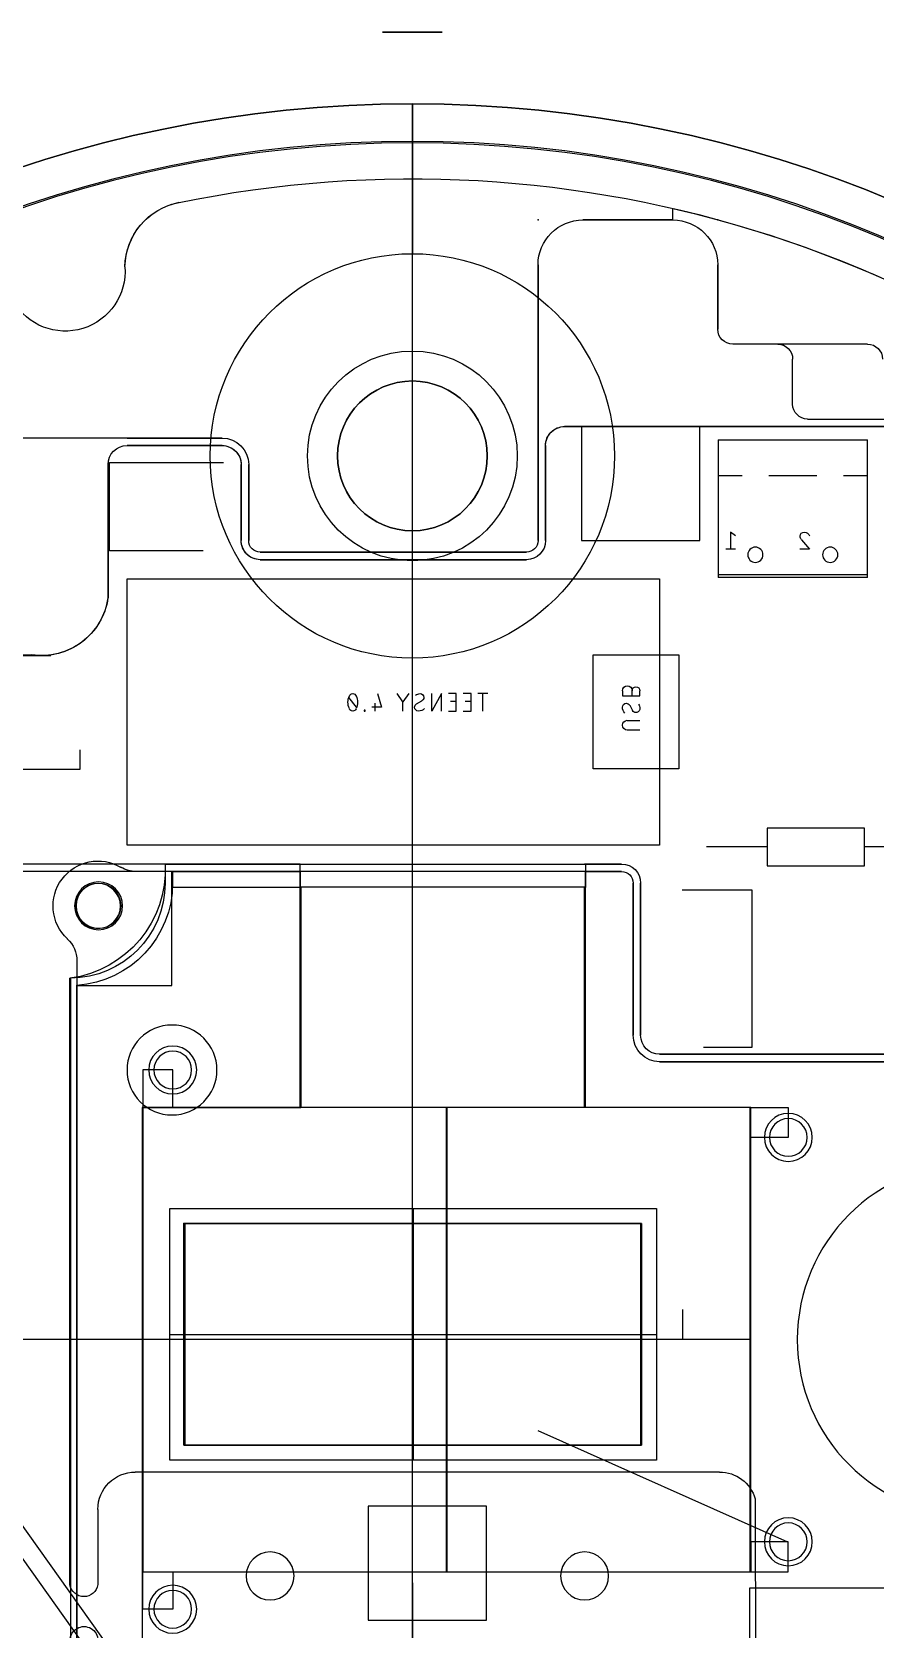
# Model space of a CAD drawing. Header units: centimetres. Extents: x -8.2 to 10.8, y -8.2 to 8.7.
# Drawn here: x -2.54 to 3.09, y -1.93 to 8.73 of the extents above; entities that cross this region are included whole.
import ezdxf

# ---------------------------------------------------------------- set-up
doc = ezdxf.new("R2010")
doc.units = ezdxf.units.CM
doc.header["$MEASUREMENT"] = 0
for name, color, linetype in [('base lampe + boutons v32_base', 7, 'Continuous'), ('base lampe + boutons v32_bouton pcb', 7, 'Continuous'), ('base lampe + boutons v32_boutons', 7, 'Continuous'), ('base lampe + boutons v32_col lampe', 7, 'Continuous'), ('base lampe + boutons v32_encoche headphone', 7, 'Continuous'), ('base lampe + boutons v32_fill weight', 7, 'Continuous'), ('base lampe + boutons v32_logement base', 7, 'Continuous'), ('base lampe + boutons v32_oled', 7, 'Continuous'), ('base lampe + boutons v32_pcb 1.2.3 info', 7, 'Continuous'), ('base lampe + boutons v32_pcb_lampe_pavillon_sonore2.0_tst_socle_contour', 7, 'Continuous'), ('base lampe + boutons v32_pot', 7, 'Continuous'), ('base lampe + boutons v32_Sketch13', 7, 'Continuous'), ('base lampe + boutons v32_trous headphone', 7, 'Continuous'), ('base lampe + boutons v32_trous oled', 7, 'Continuous'), ('base lampe + boutons v32_trous pcb', 7, 'Continuous'), ('base lampe + boutons v32_trous pcb boutons', 7, 'Continuous'), ('couvercle_Sketch1', 7, 'Continuous'), ('couvercle_Sketch2', 7, 'Continuous')]:
    doc.layers.add(name, color=color, linetype=linetype)

# ---------------------------------------------------------------- blocks, each defined once
blk = doc.blocks.new('couvercle')
at = {"layer": 'couvercle_Sketch1', "extrusion": (0, 0, -1)}
for radius in [8.25, 7.99]:
    blk.add_circle((0, 0), radius, dxfattribs=at)
for centre, radius, start, end in [((0, 0), 7.75, 78.3276, 137.5625), ((1.472, 7.154), 0.447, 1.1546, 77.6224), ((2.318, 7.133), 0.4, 175.7569, 329.8939)]:
    blk.add_arc(centre, radius, start, end, dxfattribs=at)
at = {"layer": 'couvercle_Sketch1'}
blk.add_point((0, 0), dxfattribs=at)
at = {"layer": 'couvercle_Sketch2'}
blk.add_point((0, 0), dxfattribs=at)

msp = doc.modelspace()

# ---------------------------------------------------------------- linework, layer by layer
at = {"layer": 'base lampe + boutons v32_base'}
msp.add_circle((0, 0), 8.25, dxfattribs=at)
msp.add_point((0, 0), dxfattribs=at)
at = {"layer": 'base lampe + boutons v32_bouton pcb'}
for p, q in [((-0.75, 3.02, 1.18), (-0.745, 3.02, 1.18)), ((-0.745, 3.02, 1.18), (-0.745, 1.55, 1.18)), ((-2.239, -5.879, 1.18), (-2.24, 2.365, 1.18)), ((0.837, -0.607, 1.18), (2.505, -1.35, 1.18)), ((2.25, -1.66, 1.18), (2.25, -5.8, 1.18))]:
    msp.add_line(p, q, dxfattribs=at)
at = {"layer": 'base lampe + boutons v32_bouton pcb', "extrusion": (0, 0, -1)}
for centre, radius in [((1.605, 1.8, -1.18), 0.3), ((1.6, 1.8, -1.18), 0.126), ((-2.51, 1.35, -1.18), 0.126), ((-2.51, -1.35, -1.18), 0.126), ((1.6, -1.8, -1.18), 0.126)]:
    msp.add_circle(centre, radius, dxfattribs=at)
at = {"layer": 'base lampe + boutons v32_bouton pcb'}
msp.add_point((0, 0, 1.18), dxfattribs=at)
at = {"layer": 'base lampe + boutons v32_boutons'}
for p, q in [((0, -7, 1.6), (0, 5, 1.6)), ((1.155, 3.02, 1.6), (-0.745, 3.02, 1.6)), ((-0.745, 3.02, 1.6), (-0.745, 1.55, 1.6)), ((1.155, 1.55, 1.6), (1.155, 3.02, 1.6)), ((-0.745, 1.55, 1.6), (-1.8, 1.55, 1.6)), ((-1.8, 1.55, 1.6), (-1.8, -1.55, 1.6)), ((2.26, 1.55, 1.6), (1.155, 1.55, 1.6)), ((2.26, -1.55, 1.6), (2.26, 1.55, 1.6)), ((-1.8, -1.55, 1.6), (2.26, -1.55, 1.6)), ((0, -1.625, 1.6), (0, -4.1, 1.6))]:
    msp.add_line(p, q, dxfattribs=at)
at = {"layer": 'base lampe + boutons v32_boutons', "extrusion": (0, 0, -1)}
msp.add_circle((0, 5.9, -1.6), 0.5, dxfattribs=at)
for centre, radius, start, end in [((0, 0, -1.6), 7.75, 78.3276, 137.5625), ((1.472, 7.154, -1.6), 0.447, 1.1546, 77.6224), ((2.318, 7.133, -1.6), 0.4, 175.7569, 329.8939)]:
    msp.add_arc(centre, radius, start, end, dxfattribs=at)
at = {"layer": 'base lampe + boutons v32_boutons'}
for p in [(0, 0, 1.6), (0, 0)]:
    msp.add_point(p, dxfattribs=at)
at = {"layer": 'base lampe + boutons v32_col lampe'}
for p, q in [((0, 8.25, 2.6), (0, 7.25, 2.6)), ((0, 0, 2.6), (0, 8.25, 2.6)), ((-1.62, -0.805, 2.6), (-1.62, 0.875, 2.6)), ((-1.62, 0.875, 2.6), (1.63, 0.875, 2.6)), ((0.005, 0.875, 2.6), (0.005, -0.805, 2.6)), ((1.63, 0.875, 2.6), (1.63, -0.805, 2.6)), ((-1.52, -0.705, 2.6), (-1.52, 0.775, 2.6)), ((-1.52, 0.775, 2.6), (1.53, 0.775, 2.6)), ((0.005, 0.775, 2.6), (0.005, -0.705, 2.6)), ((1.53, 0.775, 2.6), (1.53, -0.705, 2.6)), ((-1.62, 0.035, 2.6), (1.63, 0.035, 2.6)), ((-1.52, 0.035, 2.6), (1.53, 0.035, 2.6)), ((1.53, -0.705, 2.6), (-1.52, -0.705, 2.6)), ((1.63, -0.805, 2.6), (-1.62, -0.805, 2.6))]:
    msp.add_line(p, q, dxfattribs=at)
for centre, radius in [((0, 0, 2.6), 8.25), ((0, 5.9, 2.6), 1.35), ((0, 5.9, 2.6), 0.7), ((0, 5.9, 2.6), 0.5)]:
    msp.add_circle(centre, radius, dxfattribs=at)
msp.add_point((0, 0, 2.6), dxfattribs=at)
at = {"layer": 'base lampe + boutons v32_encoche headphone'}
for p, q in [((-0.2, 8.73, 1.2), (-0.2, 8.73)), ((0.2, 8.73), (-0.2, 8.73)), ((0, 8.73, 1.2), (-0.2, 8.73, 1.2)), ((0.2, 8.73, 1.2), (0.2, 8.73))]:
    msp.add_line(p, q, dxfattribs=at)
at = {"layer": 'base lampe + boutons v32_encoche headphone', "extrusion": (0, -1, 0)}
msp.add_circle((0, 1.2, -8.73), 0.2, dxfattribs=at)
at = {"layer": 'base lampe + boutons v32_encoche headphone'}
msp.add_point((0, 8.73), dxfattribs=at)
at = {"layer": 'base lampe + boutons v32_fill weight'}
for p, q in [((1.139, 7.475, 1.1), (1.739, 7.475, 1.1)), ((1.739, 7.475, 1.1), (1.139, 7.475, 1.1)), ((1.739, 7.475, 1.1), (1.739, 7.552, 1.1)), ((0.839, 5.969, 1.1), (0.839, 7.175, 1.1)), ((0.839, 7.175, 1.1), (0.839, 5.334, 1.1)), ((2.039, 7.175, 1.1), (2.039, 6.746, 1.1)), ((2.039, 6.746, 1.1), (2.039, 7.175, 1.1)), ((2.439, 6.646, 1.1), (2.139, 6.646, 1.1)), ((3.039, 6.646, 1.1), (2.139, 6.646, 1.1)), ((2.539, 6.246, 1.1), (2.539, 6.546, 1.1)), ((1.016, 6.096, 1.1), (4.191, 6.096, 1.1)), ((2.639, 6.146, 1.1), (4.191, 6.146, 1.1)), ((-1.905, 6.019, 1.1), (-4.627, 6.019, 1.1)), ((-1.27, 6.019, 1.1), (-4.627, 6.019, 1.1)), ((-1.905, 6.019, 1.1), (-1.27, 6.019, 1.1)), ((-1.905, 5.969, 1.1), (-1.27, 5.969, 1.1)), ((0.839, 5.334, 1.1), (0.839, 5.969, 1.1)), ((0.889, 5.334, 1.1), (0.889, 5.969, 1.1)), ((-2.032, 4.953, 1.1), (-2.032, 5.842, 1.1)), ((-1.143, 5.842, 1.1), (-1.143, 5.334, 1.1)), ((-1.093, 5.842, 1.1), (-1.093, 5.334, 1.1)), ((-1.093, 5.334, 1.1), (-1.093, 5.842, 1.1)), ((-1.016, 5.257, 1.1), (0.762, 5.257, 1.1)), ((0.762, 5.257, 1.1), (-1.016, 5.257, 1.1)), ((-1.016, 5.207, 1.1), (0.762, 5.207, 1.1)), ((-4.953, 4.572, 1.1), (-2.54, 4.572, 1.1)), ((-0.75, 3.175, 1.1), (-4.475, 3.175, 1.1)), ((-0.75, 3.125, 1.1), (-4.387, 3.125, 1.1)), ((-1.601, 3.125, 1.1), (-1.601, 3.02, 1.1)), ((1.397, 3.125, 1.1), (-1.601, 3.125, 1.1)), ((-1.601, 3.125, 1.1), (-0.75, 3.125, 1.1)), ((-1.601, 3.048, 1.1), (-1.601, 3.125, 1.1)), ((-0.75, 3.02, 1.1), (-0.75, 3.175, 1.1)), ((-0.75, 3.125, 1.1), (-0.75, 3.02, 1.1)), ((1.397, 3.175, 1.1), (1.15, 3.175, 1.1)), ((1.155, 1.55, 1.1), (1.155, 3.125, 1.1)), ((1.155, 3.125, 1.1), (1.397, 3.125, 1.1)), ((-1.601, 3.02, 1.1), (-0.75, 3.02, 1.1)), ((1.15, 3.02, 1.1), (-0.75, 3.02, 1.1)), ((-0.75, 1.55, 1.1), (-0.75, 3.02, 1.1)), ((-0.75, 3.02, 1.1), (-0.745, 3.02, 1.1)), ((-0.745, 3.02, 1.1), (-0.745, 1.55, 1.1)), ((1.15, 1.55, 1.1), (1.15, 3.02, 1.1)), ((1.474, 2.032, 1.1), (1.474, 3.048, 1.1)), ((1.474, 3.048, 1.1), (1.474, 2.032, 1.1)), ((1.524, 2.032, 1.1), (1.524, 3.048, 1.1)), ((-2.24, -2.321, 1.1), (-2.24, 2.365, 1.1)), ((4.826, 1.905, 1.1), (1.651, 1.905, 1.1)), ((3.295, 1.855, 1.1), (1.651, 1.855, 1.1)), ((1.651, 1.855, 1.1), (5.932, 1.855, 1.1)), ((-1.805, 1.55, 1.1), (-1.805, -1.55, 1.1)), ((-1.805, 1.55, 1.1), (-0.75, 1.55, 1.1)), ((2.255, 1.55, 1.1), (-1.805, 1.55, 1.1)), ((-0.745, 1.55, 1.1), (-1.8, 1.55, 1.1)), ((-1.8, 1.55, 1.1), (-1.8, -1.55, 1.1)), ((0.225, 1.55, 1.1), (0.225, -1.55, 1.1)), ((2.255, 1.55, 1.1), (1.15, 1.55, 1.1)), ((2.26, 1.55, 1.1), (1.155, 1.55, 1.1)), ((2.255, -1.55, 1.1), (2.255, 1.55, 1.1)), ((2.26, -1.55, 1.1), (2.26, 1.55, 1.1)), ((-4.525, 1.231, 1.1), (-1.655, -2.794, 1.1)), ((-4.335, 1.184, 1.1), (-0.089, -4.772, 1.1)), ((-1.525, 0.775, 1.1), (1.525, 0.775, 1.1)), ((-1.525, -0.705, 1.1), (-1.525, 0.775, 1.1)), ((1.525, 0.775, 1.1), (-1.525, 0.775, 1.1)), ((-1.525, 0.775, 1.1), (-1.525, -0.705, 1.1)), ((1.525, -0.705, 1.1), (1.525, 0.775, 1.1)), ((1.805, 0, 1.1), (1.805, 0.2, 1.1)), ((0, 0, 1.1), (-7.5, 0, 1.1)), ((2.255, 0, 1.1), (-1.805, 0, 1.1)), ((1.525, -0.705, 1.1), (-1.525, -0.705, 1.1)), ((-1.525, -0.705, 1.1), (1.525, -0.705, 1.1)), ((-1.805, -1.55, 1.1), (-1.805, -2.1, 1.1)), ((-1.805, -1.55, 1.1), (2.255, -1.55, 1.1)), ((-1.8, -1.55, 1.1), (2.26, -1.55, 1.1)), ((3.295, -1.66, 1.1), (2.25, -1.66, 1.1)), ((2.25, -1.66, 1.1), (2.25, -2.4, 1.1))]:
    msp.add_line(p, q, dxfattribs=at)
at = {"layer": 'base lampe + boutons v32_fill weight', "extrusion": (0, 0, -1)}
for centre, radius in [((0, 5.9, -1.1), 0.5), ((2.095, 2.896, -1.1), 0.15), ((1.6, 1.8, -1.1), 0.126), ((-2.51, 1.35, -1.1), 0.126), ((-3.75, 0, -1.1), 1.18), ((-2.51, -1.35, -1.1), 0.126), ((1.6, -1.8, -1.1), 0.126)]:
    msp.add_circle(centre, radius, dxfattribs=at)
for centre, radius, start, end in [((0, 0, -1.1), 7.75, 78.3276, 137.5625), ((1.472, 7.154, -1.1), 0.447, 1.1546, 79.1189), ((1.472, 7.154, -1.1), 0.447, 1.1546, 77.6224), ((0, 0, -1.1), 7.75, 78.3276, 78.4138), ((-1.139, 7.175, -1.1), 0.3, 0, 90), ((-1.139, 7.175, -1.1), 0.3, 0, 90), ((0, 0, -1.1), 7.75, 102.9669, 137.5625), ((-1.739, 7.175, -1.1), 0.3, 90, 180), ((-1.739, 7.175, -1.1), 0.3, 90, 180), ((2.318, 7.133, -1.1), 0.4, 175.7569, 329.8939), ((2.318, 7.133, -1.1), 0.4, 175.7569, 329.8939), ((-2.139, 6.746, -1.1), 0.1, 270, 0), ((-2.139, 6.746, -1.1), 0.1, 270, 0), ((-2.439, 6.546, -1.1), 0.1, 90, 180), ((-3.039, 6.546, -1.1), 0.1, 90, 180), ((-2.639, 6.246, -1.1), 0.1, 270, 0), ((-1.016, 5.969, -1.1), 0.127, 0.0011, 90.0041), ((1.27, 5.842, -1.1), 0.177, 90.001, 179.9999), ((1.27, 5.842, -1.1), 0.177, 90.001, 179.9999), ((1.905, 5.842, -1.1), 0.127, 0.0044, 90.0037), ((1.27, 5.842, -1.1), 0.127, 89.9875, 179.9958), ((1.016, 5.334, -1.1), 0.127, 269.9989, 359.9999), ((1.016, 5.334, -1.1), 0.077, 270, 359.9999), ((1.016, 5.334, -1.1), 0.077, 270, 359.9999), ((-0.762, 5.334, -1.1), 0.077, 180, 270), ((-0.762, 5.334, -1.1), 0.127, 179.9998, 269.9991), ((-0.762, 5.334, -1.1), 0.077, 180, 270), ((2.477, 5.016, -1.1), 0.449, 188.1299, 278.1275), ((-1.397, 3.048, -1.1), 0.127, 90, 180), ((-1.397, 3.048, -1.1), 0.077, 90, 180), ((-1.397, 3.048, -1.1), 0.077, 90, 180), ((2.286, 3.048, -1.1), 0.685, 179.9999, 266.1357), ((-1.651, 2.032, -1.1), 0.177, 270, 0), ((-1.651, 2.032, -1.1), 0.177, 270, 0), ((-1.651, 2.032, -1.1), 0.127, 270, 360)]:
    msp.add_arc(centre, radius, start, end, dxfattribs=at)
at = {"layer": 'base lampe + boutons v32_fill weight'}
for p in [(0.839, 7.475, 1.1), (2.039, 7.475, 1.1), (-1.601, 3.02, 1.1), (-1.525, 0.775, 2.05), (0, 0, 1.1), (0, 0, 1.1), (0, 0, 1.1), (0, 0, 1.1), (0, 0, 1.1)]:
    msp.add_point(p, dxfattribs=at)
at = {"layer": 'base lampe + boutons v32_logement base'}
msp.add_line((0, 0), (-7.5, 0), dxfattribs=at)
at = {"layer": 'base lampe + boutons v32_logement base', "extrusion": (0, 0, -1)}
msp.add_circle((0, 0), 8.25, dxfattribs=at)
for centre, radius, start, end in [((0, 0), 7.75, 78.3276, 137.5625), ((1.472, 7.154), 0.447, 1.1546, 79.1189), ((2.318, 7.133), 0.4, 175.7569, 329.8939)]:
    msp.add_arc(centre, radius, start, end, dxfattribs=at)
at = {"layer": 'base lampe + boutons v32_logement base'}
msp.add_point((0, 0), dxfattribs=at)
at = {"layer": 'base lampe + boutons v32_oled'}
for p, q in [((-0.745, 1.55, 1.6), (-0.745, 3.02, 1.6)), ((1.155, 3.02, 1.6), (-0.745, 3.02, 1.6)), ((1.155, 1.55, 1.6), (1.155, 3.02, 1.6)), ((2.26, 1.55, 1.6), (-1.8, 1.55, 1.6)), ((-1.8, 1.55, 1.6), (-0.745, 1.55, 1.6)), ((-1.8, 1.55, 1.6), (-1.8, -1.55, 1.6)), ((0.23, 1.55, 1.6), (0.23, -1.55, 1.6)), ((2.26, 1.55, 1.6), (1.155, 1.55, 1.6)), ((2.26, -1.55, 1.6), (2.26, 1.55, 1.6)), ((1.53, 0.775, 1.6), (-1.52, 0.775, 1.6)), ((-1.52, -0.705, 1.6), (-1.52, 0.775, 1.6)), ((-1.52, 0.775, 1.6), (-1.52, -0.705, 1.6)), ((-1.52, 0.775, 1.6), (1.53, 0.775, 1.6)), ((1.53, -0.705, 1.6), (1.53, 0.775, 1.6)), ((1.805, 0, 1.6), (1.805, 0.2, 1.6)), ((2.26, 0, 1.6), (-1.8, 0, 1.6)), ((-1.52, -0.705, 1.6), (1.53, -0.705, 1.6)), ((1.53, -0.705, 1.6), (-1.52, -0.705, 1.6)), ((-1.8, -1.55, 1.6), (2.26, -1.55, 1.6))]:
    msp.add_line(p, q, dxfattribs=at)
at = {"layer": 'base lampe + boutons v32_oled', "extrusion": (0, 0, -1)}
msp.add_circle((0, 5.9, -1.6), 0.5, dxfattribs=at)
for centre, radius, start, end in [((0, 0, -1.6), 7.75, 78.3276, 137.5625), ((1.472, 7.154, -1.6), 0.447, 1.1546, 77.6224), ((2.318, 7.133, -1.6), 0.4, 175.7569, 329.8939)]:
    msp.add_arc(centre, radius, start, end, dxfattribs=at)
at = {"layer": 'base lampe + boutons v32_oled'}
for p in [(-1.52, 0.775, 2.55), (0, 0, 1.6)]:
    msp.add_point(p, dxfattribs=at)
at = {"layer": 'base lampe + boutons v32_pcb 1.2.3 info'}
for p, q in [((4.191, 6.096, 1.65), (1.016, 6.096, 1.65)), ((1.919, 6.096, 1.65), (1.129, 6.096, 1.65)), ((1.129, 6.096, 1.65), (1.129, 5.336, 1.65)), ((1.919, 5.336, 1.65), (1.919, 6.096, 1.65)), ((2.041, 6.007, 1.65), (3.039, 6.007, 1.65)), ((2.041, 6.007, 1.65), (2.041, 5.768, 1.65)), ((3.039, 5.768, 1.65), (3.039, 6.007, 1.65)), ((-1.27, 5.969, 1.65), (-1.905, 5.969, 1.65)), ((0.889, 5.969, 1.65), (0.889, 5.334, 1.65)), ((-2.032, 5.842, 1.65), (-2.032, 4.953, 1.65)), ((-2.022, 5.266, 1.65), (-2.022, 5.856, 1.65)), ((-2.022, 5.856, 1.65), (-1.262, 5.856, 1.65)), ((-1.143, 5.334, 1.65), (-1.143, 5.842, 1.65)), ((2.041, 5.768, 1.65), (2.201, 5.768, 1.65)), ((2.041, 5.768, 1.65), (2.041, 5.108, 1.65)), ((2.379, 5.768, 1.65), (2.701, 5.768, 1.65)), ((2.879, 5.768, 1.65), (3.039, 5.768, 1.65)), ((3.039, 5.108, 1.65), (3.039, 5.768, 1.65)), ((1.129, 5.336, 1.65), (1.919, 5.336, 1.65)), ((2.125, 5.391, 1.65), (2.125, 5.277, 1.65)), ((2.157, 5.366, 1.65), (2.125, 5.391, 1.65)), ((2.598, 5.34, 1.65), (2.652, 5.277, 1.65)), ((-1.397, 5.266, 1.65), (-2.022, 5.266, 1.65)), ((2.157, 5.277, 1.65), (2.093, 5.277, 1.65)), ((2.652, 5.277, 1.65), (2.588, 5.277, 1.65)), ((0.762, 5.207, 1.65), (-1.016, 5.207, 1.65)), ((-1.905, 3.302, 1.65), (-1.905, 5.08, 1.65)), ((-1.905, 5.08, 1.65), (1.651, 5.08, 1.65)), ((1.651, 5.08, 1.65), (1.651, 3.302, 1.65)), ((2.041, 5.108, 1.65), (3.039, 5.108, 1.65)), ((2.041, 5.108, 1.65), (2.041, 5.088, 1.65)), ((3.039, 5.088, 1.65), (2.041, 5.088, 1.65)), ((3.039, 5.088, 1.65), (3.039, 5.108, 1.65)), ((-2.413, 4.564, 1.65), (-3.208, 4.564, 1.65)), ((1.206, 4.572, 1.65), (1.778, 4.572, 1.65)), ((1.206, 3.81, 1.65), (1.206, 4.572, 1.65)), ((1.778, 4.572, 1.65), (1.778, 3.81, 1.65)), ((-0.372, 4.222, 1.65), (-0.424, 4.287, 1.65)), ((-0.232, 4.313, 1.65), (-0.206, 4.222, 1.65)), ((-0.063, 4.258, 1.65), (-0.102, 4.313, 1.65)), ((-0.024, 4.313, 1.65), (-0.063, 4.258, 1.65)), ((0.129, 4.196, 1.65), (0.129, 4.313, 1.65)), ((0.194, 4.313, 1.65), (0.129, 4.196, 1.65)), ((0.194, 4.196, 1.65), (0.194, 4.313, 1.65)), ((0.293, 4.313, 1.65), (0.241, 4.313, 1.65)), ((0.293, 4.196, 1.65), (0.293, 4.313, 1.65)), ((0.392, 4.313, 1.65), (0.34, 4.313, 1.65)), ((0.392, 4.196, 1.65), (0.392, 4.313, 1.65)), ((0.503, 4.313, 1.65), (0.438, 4.313, 1.65)), ((0.47, 4.196, 1.65), (0.47, 4.313, 1.65)), ((1.402, 4.332, 1.65), (1.402, 4.299, 1.65)), ((1.402, 4.299, 1.65), (1.519, 4.299, 1.65)), ((1.467, 4.299, 1.65), (1.467, 4.332, 1.65)), ((1.519, 4.299, 1.65), (1.519, 4.332, 1.65)), ((-0.321, 4.203, 1.65), (-0.321, 4.196, 1.65)), ((-0.315, 4.203, 1.65), (-0.321, 4.203, 1.65)), ((-0.321, 4.196, 1.65), (-0.315, 4.196, 1.65)), ((-0.315, 4.196, 1.65), (-0.315, 4.203, 1.65)), ((-0.206, 4.222, 1.65), (-0.271, 4.222, 1.65)), ((-0.251, 4.248, 1.65), (-0.251, 4.196, 1.65)), ((-0.063, 4.196, 1.65), (-0.063, 4.258, 1.65)), ((0.028, 4.245, 1.65), (0.064, 4.264, 1.65)), ((0.241, 4.196, 1.65), (0.293, 4.196, 1.65)), ((0.293, 4.261, 1.65), (0.254, 4.261, 1.65)), ((0.34, 4.196, 1.65), (0.392, 4.196, 1.65)), ((0.392, 4.261, 1.65), (0.353, 4.261, 1.65)), ((1.451, 4.235, 1.65), (1.47, 4.2, 1.65)), ((1.435, 4.134, 1.65), (1.519, 4.134, 1.65)), ((1.519, 4.069, 1.65), (1.435, 4.069, 1.65)), ((-2.218, 3.809, 1.65), (-2.218, 3.937, 1.65)), ((-3.208, 3.809, 1.65), (-2.218, 3.809, 1.65)), ((1.778, 3.81, 1.65), (1.206, 3.81, 1.65)), ((2.368, 3.414, 1.65), (2.368, 3.164, 1.65)), ((3.018, 3.414, 1.65), (2.368, 3.414, 1.65)), ((3.018, 3.164, 1.65), (3.018, 3.414, 1.65)), ((1.651, 3.302, 1.65), (-1.905, 3.302, 1.65)), ((2.368, 3.289, 1.65), (1.963, 3.289, 1.65)), ((3.423, 3.289, 1.65), (3.018, 3.289, 1.65)), ((-1.651, 3.175, 1.65), (1.397, 3.175, 1.65)), ((2.368, 3.164, 1.65), (3.018, 3.164, 1.65)), ((1.524, 3.048, 1.65), (1.524, 2.032, 1.65)), ((1.801, 3.002, 1.65), (2.266, 3.002, 1.65)), ((2.266, 3.002, 1.65), (2.266, 1.95, 1.65)), ((-2.286, -1.407, 1.65), (-2.286, 2.413, 1.65)), ((2.266, 1.95, 1.65), (1.943, 1.95, 1.65)), ((1.651, 1.905, 1.65), (4.826, 1.905, 1.65)), ((0, 0.335, 1.65), (0, -0.372, 1.65)), ((0.372, 0, 1.65), (-0.372, 0, 1.65)), ((2.05, -0.884, 1.65), (-1.85, -0.884, 1.65)), ((2.3, -4.534, 1.65), (2.29, -1.062, 1.65)), ((-2.1, -1.134, 1.65), (-2.099, -1.636, 1.65)), ((0.495, -1.113, 1.65), (-0.295, -1.113, 1.65)), ((-0.295, -1.113, 1.65), (-0.295, -1.873, 1.65)), ((0.495, -1.873, 1.65), (0.495, -1.113, 1.65)), ((-2.286, -1.407, 1.65), (-2.286, -1.637, 1.65)), ((-2.286, -1.637, 1.65), (-2.286, -1.407, 1.65)), ((-0.295, -1.873, 1.65), (0.495, -1.873, 1.65))]:
    msp.add_line(p, q, dxfattribs=at)
at = {"layer": 'base lampe + boutons v32_pcb 1.2.3 info', "extrusion": (0, 0, -1)}
for centre, radius in [((0, 0, -1.65), 8.25), ((-2.29, 5.24, -1.65), 0.0508), ((-2.79, 5.24, -1.65), 0.0508), ((2.095, 2.896, -1.65), 0.16), ((0.95, -1.578, -1.65), 0.16), ((-1.15, -1.578, -1.65), 0.16)]:
    msp.add_circle(centre, radius, dxfattribs=at)
for centre, radius, start, end in [((-1.016, 5.969, -1.65), 0.127, 0, 90), ((1.905, 5.842, -1.65), 0.127, 0, 90), ((1.27, 5.842, -1.65), 0.127, 90, 180), ((1.016, 5.334, -1.65), 0.127, 270, 0), ((-0.762, 5.334, -1.65), 0.127, 180, 270), ((-2.617, 5.363, -1.65), 0.0286, 0, 90), ((-2.619, 5.363, -1.65), 0.0307, 313.6027, 0.0001), ((-2.617, 5.354, -1.65), 0.0367, 90, 162.0547), ((2.477, 5.016, -1.65), 0.449, 188.1302, 278.1302), ((0.334, 4.255, -1.65), 0.0963, 359.9999, 25.9891), ((0.398, 4.289, -1.65), 0.024, 18.9248, 90.0002), ((0.398, 4.289, -1.65), 0.024, 90, 161.0751), ((0.462, 4.255, -1.65), 0.0963, 154.0109, 180.0001), ((-0.051, 4.264, -1.65), 0.0487, 53.1294, 90), ((-0.051, 4.287, -1.65), 0.026, 90, 180), ((-0.05, 4.287, -1.65), 0.0264, 180.0001, 239.4899), ((-1.435, 4.332, -1.65), 0.0325, 0, 180), ((-1.493, 4.332, -1.65), 0.026, 0, 180), ((0.334, 4.255, -1.65), 0.0963, 334.0112, 0), ((0.398, 4.22, -1.65), 0.024, 270, 341.0747), ((0.398, 4.22, -1.65), 0.024, 198.9254, 269.9998), ((0.462, 4.255, -1.65), 0.0963, 180, 205.9888), ((-0.041, 4.222, -1.65), 0.0264, 359.9998, 59.4902), ((-0.041, 4.222, -1.65), 0.026, 270, 0), ((-0.041, 4.251, -1.65), 0.0548, 224.7607, 270.0001), ((-1.428, 4.222, -1.65), 0.026, 0, 90), ((-1.457, 4.222, -1.65), 0.0548, 314.761, 359.9999), ((-1.428, 4.222, -1.65), 0.0264, 90.0001, 149.4899), ((-1.493, 4.213, -1.65), 0.0264, 269.9998, 329.4902), ((-1.493, 4.213, -1.65), 0.026, 179.9993, 270), ((-1.47, 4.213, -1.65), 0.0487, 143.1301, 179.9993), ((-1.435, 4.102, -1.65), 0.0325, 270, 90), ((2.383, 3.139, -1.65), 0.733, 177.2006, 262.4106), ((-1.397, 3.048, -1.65), 0.127, 90, 180), ((-1.651, 2.032, -1.65), 0.127, 270, 0), ((1.85, -1.134, -1.65), 0.25, 0, 90), ((-2.05, -1.134, -1.65), 0.25, 89.9998, 163.3698), ((2.193, -1.621, -1.65), 0.0947, 189.2044, 350.5944), ((2.192, -2.009, -1.65), 0.0933, 359.983, 180.033)]:
    msp.add_arc(centre, radius, start, end, dxfattribs=at)
at = {"layer": 'base lampe + boutons v32_pcb 1.2.3 info'}
msp.add_point((0, 0, 1.65), dxfattribs=at)
at = {"layer": 'base lampe + boutons v32_pcb_lampe_pavillon_sonore2.0_tst_socle_contour'}
for p, q in [((1.139, 7.475, 1.6), (1.739, 7.475, 1.6)), ((0.839, 5.969, 1.6), (0.839, 7.175, 1.6)), ((2.039, 7.175, 1.6), (2.039, 6.746, 1.6)), ((3.039, 6.646, 1.6), (2.139, 6.646, 1.6)), ((1.016, 6.096, 1.6), (4.191, 6.096, 1.6)), ((-1.905, 6.019, 1.6), (-4.627, 6.019, 1.6)), ((-1.905, 6.019, 1.6), (-1.27, 6.019, 1.6)), ((-1.905, 5.969, 1.6), (-1.27, 5.969, 1.6)), ((0.839, 5.334, 1.6), (0.839, 5.969, 1.6)), ((0.889, 5.334, 1.6), (0.889, 5.969, 1.6)), ((-2.032, 4.953, 1.6), (-2.032, 5.842, 1.6)), ((-1.143, 5.842, 1.6), (-1.143, 5.334, 1.6)), ((-1.093, 5.842, 1.6), (-1.093, 5.334, 1.6)), ((-1.016, 5.257, 1.6), (0.762, 5.257, 1.6)), ((-1.016, 5.207, 1.6), (0.762, 5.207, 1.6)), ((-4.953, 4.572, 1.6), (-2.54, 4.572, 1.6)), ((-1.651, 3.175, 1.6), (-1.651, 3.048, 1.6)), ((-0.75, 3.175, 1.6), (-1.651, 3.175, 1.6)), ((-1.601, 3.125, 1.6), (-1.601, 3.048, 1.6)), ((-0.75, 3.125, 1.6), (-1.601, 3.125, 1.6)), ((-0.75, 3.02, 1.6), (-0.75, 3.175, 1.6)), ((1.155, 3.175, 1.6), (1.155, 3.02, 1.6)), ((1.397, 3.175, 1.6), (1.155, 3.175, 1.6)), ((1.397, 3.125, 1.6), (1.155, 3.125, 1.6)), ((1.155, 3.02, 1.6), (-0.75, 3.02, 1.6)), ((1.474, 2.032, 1.6), (1.474, 3.048, 1.6)), ((1.524, 2.032, 1.6), (1.524, 3.048, 1.6)), ((-2.282, 2.413, 1.6), (-2.282, -5.334, 1.6)), ((-2.24, 2.365, 1.6), (-2.239, -5.334, 1.6)), ((4.826, 1.905, 1.6), (1.651, 1.905, 1.6)), ((4.826, 1.855, 1.6), (1.651, 1.855, 1.6))]:
    msp.add_line(p, q, dxfattribs=at)
at = {"layer": 'base lampe + boutons v32_pcb_lampe_pavillon_sonore2.0_tst_socle_contour', "extrusion": (0, 0, -1)}
msp.add_circle((2.095, 2.896, -1.6), 0.15, dxfattribs=at)
for centre, radius, start, end in [((-1.139, 7.175, -1.6), 0.3, 0, 90), ((-1.739, 7.175, -1.6), 0.3, 90, 180), ((-2.139, 6.746, -1.6), 0.1, 270, 0), ((-3.039, 6.546, -1.6), 0.1, 90, 180), ((-1.016, 5.969, -1.6), 0.127, 0.0011, 90.0041), ((1.27, 5.842, -1.6), 0.177, 90.001, 179.9999), ((1.905, 5.842, -1.6), 0.127, 0.0044, 90.0037), ((1.27, 5.842, -1.6), 0.127, 89.9875, 179.9958), ((1.016, 5.334, -1.6), 0.127, 269.9989, 359.9999), ((1.016, 5.334, -1.6), 0.077, 270, 359.9999), ((-0.762, 5.334, -1.6), 0.077, 180, 270), ((-0.762, 5.334, -1.6), 0.127, 179.9998, 269.9991), ((2.477, 5.016, -1.6), 0.449, 188.1299, 278.1275), ((-1.397, 3.048, -1.6), 0.127, 90, 180), ((-1.397, 3.048, -1.6), 0.077, 90, 180), ((2.286, 3.048, -1.6), 0.635, 180.0029, 269.6597), ((2.286, 3.048, -1.6), 0.685, 179.9999, 266.1357), ((-1.651, 2.032, -1.6), 0.177, 270, 0), ((-1.651, 2.032, -1.6), 0.127, 270, 360)]:
    msp.add_arc(centre, radius, start, end, dxfattribs=at)
at = {"layer": 'base lampe + boutons v32_pcb_lampe_pavillon_sonore2.0_tst_socle_contour'}
for p in [(0.839, 7.475, 1.6), (2.039, 7.475, 1.6), (1.155, 3.02, 1.6), (0, 0, 1.6)]:
    msp.add_point(p, dxfattribs=at)
at = {"layer": 'base lampe + boutons v32_pot'}
for p, q in [((1.155, 3.02, 1.6), (-0.745, 3.02, 1.6)), ((-0.745, 3.02, 1.6), (-0.745, 1.55, 1.6)), ((1.155, 1.55, 1.6), (1.155, 3.02, 1.6)), ((-0.745, 1.55, 1.6), (-1.8, 1.55, 1.6)), ((-1.8, 1.55, 1.6), (-1.8, -1.55, 1.6)), ((2.26, 1.55, 1.6), (1.155, 1.55, 1.6)), ((2.26, -1.55, 1.6), (2.26, 1.55, 1.6)), ((-1.8, -1.55, 1.6), (2.26, -1.55, 1.6))]:
    msp.add_line(p, q, dxfattribs=at)
at = {"layer": 'base lampe + boutons v32_pot', "extrusion": (0, 0, -1)}
for centre, radius in [((0, 5.9, -1.6), 0.5), ((-3.75, 0, -1.6), 1.18)]:
    msp.add_circle(centre, radius, dxfattribs=at)
for centre, radius, start, end in [((0, 0, -1.6), 7.75, 78.3276, 137.5625), ((1.472, 7.154, -1.6), 0.447, 1.1546, 77.6224), ((2.318, 7.133, -1.6), 0.4, 175.7569, 329.8939)]:
    msp.add_arc(centre, radius, start, end, dxfattribs=at)
at = {"layer": 'base lampe + boutons v32_pot'}
msp.add_point((0, 0, 1.6), dxfattribs=at)
at = {"layer": 'base lampe + boutons v32_Sketch13', "extrusion": (0, 0, -1)}
msp.add_circle((0, 0), 8, dxfattribs=at)
at = {"layer": 'base lampe + boutons v32_Sketch13'}
msp.add_point((0, 0), dxfattribs=at)
at = {"layer": 'base lampe + boutons v32_trous headphone', "extrusion": (0, 0, -1)}
msp.add_circle((-3.75, 0, -1.2), 1.18, dxfattribs=at)
at = {"layer": 'base lampe + boutons v32_trous headphone'}
msp.add_point((0, 0, 1.2), dxfattribs=at)
at = {"layer": 'base lampe + boutons v32_trous oled'}
for p, q in [((1.739, 7.475, 1.1), (1.139, 7.475, 1.1)), ((0.839, 7.175, 1.1), (0.839, 5.334, 1.1)), ((2.039, 6.746, 1.1), (2.039, 7.175, 1.1)), ((3.039, 6.646, 1.1), (2.139, 6.646, 1.1)), ((-1.27, 6.019, 1.1), (-4.627, 6.019, 1.1)), ((-1.093, 5.334, 1.1), (-1.093, 5.842, 1.1)), ((0.762, 5.257, 1.1), (-1.016, 5.257, 1.1)), ((-1.601, 3.125, 1.1), (-0.75, 3.125, 1.1)), ((-1.601, 3.048, 1.1), (-1.601, 3.125, 1.1)), ((-0.75, 3.125, 1.1), (-0.75, 3.02, 1.1)), ((1.155, 1.55, 1.1), (1.155, 3.125, 1.1)), ((1.155, 3.125, 1.1), (1.397, 3.125, 1.1)), ((-0.75, 3.02, 1.1), (-0.745, 3.02, 1.1)), ((-0.745, 3.02, 1.1), (-0.745, 1.55, 1.1)), ((1.474, 3.048, 1.1), (1.474, 2.032, 1.1)), ((-2.24, -2.321, 1.1), (-2.24, 2.365, 1.1)), ((1.651, 1.855, 1.1), (5.932, 1.855, 1.1)), ((-1.6, 1.8, 1.1), (-1.8, 1.8, 1.1)), ((-1.8, 1.8, 1.1), (-1.8, 1.55, 1.1)), ((-1.6, 1.55, 1.1), (-1.6, 1.8, 1.1)), ((-0.745, 1.55, 1.1), (-1.8, 1.55, 1.1)), ((-1.8, 1.55, 1.1), (-1.8, -1.55, 1.1)), ((-1.8, 1.55, 1.1), (-1.6, 1.55, 1.1)), ((2.26, 1.55, 1.1), (1.155, 1.55, 1.1)), ((2.26, 1.35, 1.1), (2.26, 1.55, 1.1)), ((2.26, -1.55, 1.1), (2.26, 1.55, 1.1)), ((2.26, 1.55, 1.1), (2.51, 1.55, 1.1)), ((2.51, 1.55, 1.1), (2.51, 1.35, 1.1)), ((2.51, 1.35, 1.1), (2.26, 1.35, 1.1)), ((2.51, -1.35, 1.1), (2.26, -1.35, 1.1)), ((2.26, -1.35, 1.1), (2.26, -1.55, 1.1)), ((2.51, -1.55, 1.1), (2.51, -1.35, 1.1)), ((-1.8, -1.8, 1.1), (-1.8, -1.55, 1.1)), ((-1.8, -1.55, 1.1), (2.26, -1.55, 1.1)), ((-1.8, -1.55, 1.1), (-1.6, -1.55, 1.1)), ((-1.6, -1.55, 1.1), (-1.6, -1.8, 1.1)), ((2.26, -1.55, 1.1), (2.51, -1.55, 1.1)), ((-1.6, -1.8, 1.1), (-1.8, -1.8, 1.1))]:
    msp.add_line(p, q, dxfattribs=at)
at = {"layer": 'base lampe + boutons v32_trous oled', "extrusion": (0, 0, -1)}
for centre, radius in [((0, 5.9, -1.1), 0.5), ((1.6, 1.8, -1.1), 0.16), ((-2.51, 1.35, -1.1), 0.16), ((-2.51, -1.35, -1.1), 0.16), ((1.6, -1.8, -1.1), 0.16)]:
    msp.add_circle(centre, radius, dxfattribs=at)
for centre, radius, start, end in [((0, 0, -1.1), 7.75, 78.3276, 137.5625), ((1.472, 7.154, -1.1), 0.447, 1.1546, 77.6224), ((-1.139, 7.175, -1.1), 0.3, 0, 90), ((-1.739, 7.175, -1.1), 0.3, 90, 180), ((2.318, 7.133, -1.1), 0.4, 175.7569, 329.8939), ((-2.139, 6.746, -1.1), 0.1, 270, 0), ((-3.039, 6.546, -1.1), 0.1, 90, 180), ((1.27, 5.842, -1.1), 0.177, 90.001, 179.9999), ((1.016, 5.334, -1.1), 0.077, 270, 359.9999), ((-0.762, 5.334, -1.1), 0.077, 180, 270), ((-1.397, 3.048, -1.1), 0.077, 90, 180), ((2.286, 3.048, -1.1), 0.685, 179.9999, 266.1357), ((-1.651, 2.032, -1.1), 0.177, 270, 0)]:
    msp.add_arc(centre, radius, start, end, dxfattribs=at)
at = {"layer": 'base lampe + boutons v32_trous oled'}
msp.add_point((0, 0, 1.1), dxfattribs=at)
at = {"layer": 'base lampe + boutons v32_trous pcb'}
for p, q in [((-1.605, 3.125, 1.95), (-1.843, 3.125, 1.95)), ((-1.605, 2.365, 1.95), (-1.605, 3.125, 1.95)), ((-2.24, 2.529, 1.95), (-2.24, 2.365, 1.95)), ((-2.24, 2.365, 1.95), (-1.605, 2.365, 1.95))]:
    msp.add_line(p, q, dxfattribs=at)
at = {"layer": 'base lampe + boutons v32_trous pcb', "extrusion": (0, 0, -1)}
msp.add_circle((2.099, 2.895, -1.95), 0.15, dxfattribs=at)
at = {"layer": 'base lampe + boutons v32_trous pcb', "extrusion": (-1e-16, -1e-16, -1)}
for centre, radius, start, end in [((2.099, 2.895, -1.95), 0.3, 312.9218, 120.8179), ((2.44, 2.529, -1.95), 0.2, 132.9218, 180)]:
    msp.add_arc(centre, radius, start, end, dxfattribs=at)
at = {"layer": 'base lampe + boutons v32_trous pcb', "extrusion": (0, 0, -1)}
msp.add_arc((1.843, 3.325, -1.95), 0.2, 270, 300.8179, dxfattribs=at)
at = {"layer": 'base lampe + boutons v32_trous pcb'}
for p in [(-1.601, 3.125, 1.95), (-2.24, 2.365, 1.95), (0, 0, 1.95)]:
    msp.add_point(p, dxfattribs=at)
at = {"layer": 'base lampe + boutons v32_trous pcb boutons'}
msp.add_point((0, 0, 1.18), dxfattribs=at)

# ---------------------------------------------------------------- block references
msp.add_blockref('couvercle', (0, 0))

doc.saveas('drawing.dxf')
